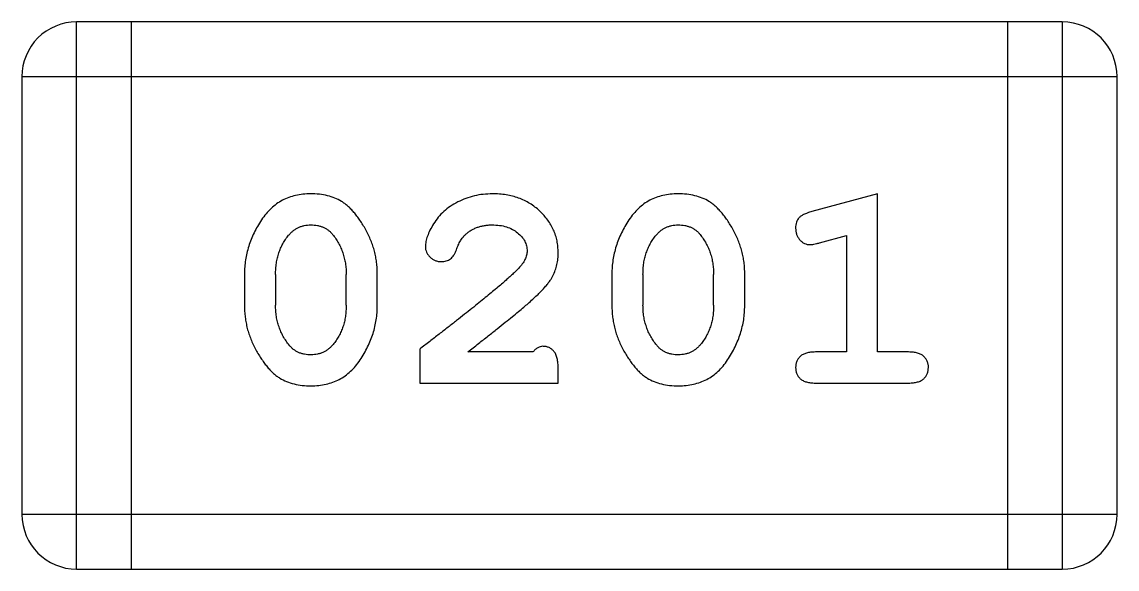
# Model space of a CAD drawing. Header units: millimetres. Extents: x 563 to 681, y 173 to 284.
# Drawn here: x 633.851 to 634.46, y 179.453 to 179.758 of the extents above; entities that cross this region are included whole.
import ezdxf

# ---------------------------------------------------------------- set-up
doc = ezdxf.new("R2010")
doc.units = ezdxf.units.MM
doc.header["$LTSCALE"] = 30.734
doc.layers.get('0').update_dxf_attribs({"linetype": 'CONTINUOUS'})

msp = doc.modelspace()

# ---------------------------------------------------------------- linework, layer by layer
at = {"linetype": 'Continuous'}
for p, q in [((633.88119, 179.4531), (633.88119, 179.7579)), ((634.42983, 179.7579), (633.88119, 179.7579)), ((633.91167, 179.4531), (633.91167, 179.7579)), ((634.39935, 179.7579), (634.39935, 179.4531)), ((634.42983, 179.7579), (634.42983, 179.4531)), ((633.85071, 179.72742), (633.85071, 179.48358)), ((633.85071, 179.72742), (634.46031, 179.72742)), ((634.46031, 179.48358), (634.46031, 179.72742)), ((634.32699, 179.66214), (634.29041, 179.65225)), ((634.32699, 179.57404), (634.32699, 179.66214)), ((634.29467, 179.63485), (634.30968, 179.63901)), ((634.30968, 179.63901), (634.30968, 179.57404)), ((633.9746, 179.61752), (633.9746, 179.59977)), ((633.99191, 179.61725), (633.99191, 179.60005)), ((634.03123, 179.60005), (634.03123, 179.61725)), ((634.04854, 179.59977), (634.04854, 179.61752)), ((634.17911, 179.61752), (634.17911, 179.59977)), ((634.19642, 179.61725), (634.19642, 179.60005)), ((634.23575, 179.60005), (634.23575, 179.61725)), ((634.25305, 179.59977), (634.25305, 179.61752)), ((634.07214, 179.57561), (634.07214, 179.55673)), ((634.13506, 179.57404), (634.09888, 179.57404)), ((634.30968, 179.57404), (634.29238, 179.57404)), ((634.34429, 179.57404), (634.32699, 179.57404)), ((634.14922, 179.55673), (634.14922, 179.5646)), ((634.07214, 179.55673), (634.14922, 179.55673)), ((634.29238, 179.55673), (634.34429, 179.55673)), ((634.46031, 179.48358), (633.85071, 179.48358)), ((633.88119, 179.4531), (634.42983, 179.4531))]:
    msp.add_line(p, q, dxfattribs=at)
for centre, start, end in [((633.88119, 179.72742), 90.00001, 180.00001), ((634.42983, 179.72742), 0.00001, 90.00001), ((633.88119, 179.48358), 180.00001, 270.00001), ((634.42983, 179.48358), 270.00001, 0.00001)]:
    msp.add_arc(centre, 0.03048, start, end, dxfattribs=at)
for points, knots in [([(634.0114, 179.66214), (634.00996, 179.6621), (634.00715, 179.66202), (634.00307, 179.66131), (633.99923, 179.66019), (633.99565, 179.65861), (633.99236, 179.65654), (633.98931, 179.65403), (633.98652, 179.65106), (633.98406, 179.64767), (633.98186, 179.64408), (633.97993, 179.6404), (633.97827, 179.6367), (633.97695, 179.63293), (633.97588, 179.62914), (633.97515, 179.6253), (633.97468, 179.62143), (633.97463, 179.61883), (633.9746, 179.61752)], [0, 0, 0, 0, 0.06692, 0.130834, 0.19258, 0.252759, 0.312631, 0.373411, 0.436359, 0.501894, 0.568244, 0.632472, 0.69556, 0.757163, 0.818592, 0.878885, 0.939235, 1, 1, 1, 1]), ([(634.04854, 179.61752), (634.04852, 179.6186), (634.04848, 179.62074), (634.04819, 179.62393), (634.04765, 179.62707), (634.04698, 179.63017), (634.04606, 179.63322), (634.04495, 179.63623), (634.04365, 179.6392), (634.04216, 179.64208), (634.04055, 179.64481), (634.03893, 179.64737), (634.03726, 179.64968), (634.0356, 179.65179), (634.03389, 179.65364), (634.03218, 179.65529), (634.03045, 179.65672), (634.02808, 179.65828), (634.0249, 179.65988), (634.02074, 179.66119), (634.01619, 179.66199), (634.01303, 179.66209), (634.0114, 179.66214)], [0, 0, 0, 0, 0.049855, 0.099516, 0.148482, 0.19758, 0.246804, 0.296268, 0.346517, 0.397047, 0.446826, 0.49336, 0.537801, 0.579207, 0.617974, 0.654833, 0.689171, 0.722088, 0.786392, 0.853518, 0.924186, 1, 1, 1, 1]), ([(634.11255, 179.66214), (634.11085, 179.66208), (634.10749, 179.66196), (634.10255, 179.66111), (634.09781, 179.65967), (634.09332, 179.65769), (634.08917, 179.65526), (634.08552, 179.65238), (634.08238, 179.64914), (634.07986, 179.64557), (634.0779, 179.642), (634.07643, 179.63868), (634.0755, 179.63566), (634.07535, 179.63371), (634.07528, 179.63281)], [0, 0, 0, 0, 0.098286, 0.193983, 0.289056, 0.384352, 0.477435, 0.566197, 0.652355, 0.737986, 0.818188, 0.887401, 0.94802, 1, 1, 1, 1]), ([(634.14922, 179.62937), (634.14918, 179.63049), (634.14911, 179.63269), (634.14865, 179.63592), (634.14782, 179.63902), (634.1467, 179.642), (634.14523, 179.64485), (634.14345, 179.64757), (634.14134, 179.65016), (634.13895, 179.6526), (634.1363, 179.65483), (634.13346, 179.6568), (634.13041, 179.65845), (634.1272, 179.65982), (634.12378, 179.66084), (634.12021, 179.66161), (634.11643, 179.66205), (634.11386, 179.66211), (634.11255, 179.66214)], [0, 0, 0, 0, 0.060981, 0.120256, 0.178148, 0.236115, 0.293993, 0.352864, 0.413358, 0.476056, 0.539296, 0.602396, 0.665116, 0.728325, 0.792919, 0.859317, 0.928302, 1, 1, 1, 1]), ([(634.21591, 179.66214), (634.21447, 179.6621), (634.21166, 179.66202), (634.20758, 179.66131), (634.20374, 179.66019), (634.20016, 179.65861), (634.19687, 179.65654), (634.19382, 179.65403), (634.19103, 179.65106), (634.18857, 179.64767), (634.18637, 179.64408), (634.18444, 179.6404), (634.18278, 179.6367), (634.18146, 179.63293), (634.18039, 179.62914), (634.17966, 179.6253), (634.1792, 179.62143), (634.17914, 179.61883), (634.17911, 179.61752)], [0, 0, 0, 0, 0.06692, 0.130834, 0.19258, 0.252759, 0.312631, 0.373411, 0.436359, 0.501894, 0.568244, 0.632472, 0.69556, 0.757163, 0.818592, 0.878885, 0.939235, 1, 1, 1, 1]), ([(634.25305, 179.61752), (634.25303, 179.6186), (634.25299, 179.62074), (634.2527, 179.62393), (634.25216, 179.62707), (634.25149, 179.63017), (634.25057, 179.63322), (634.24946, 179.63623), (634.24817, 179.6392), (634.24667, 179.64208), (634.24506, 179.64481), (634.24344, 179.64737), (634.24178, 179.64968), (634.24011, 179.65179), (634.2384, 179.65364), (634.23669, 179.65529), (634.23496, 179.65672), (634.23259, 179.65828), (634.22941, 179.65988), (634.22525, 179.66119), (634.2207, 179.66199), (634.21754, 179.66209), (634.21591, 179.66214)], [0, 0, 0, 0, 0.049855, 0.099516, 0.148482, 0.19758, 0.246804, 0.296268, 0.346517, 0.397047, 0.446826, 0.49336, 0.537801, 0.579207, 0.617974, 0.654833, 0.689171, 0.722088, 0.786392, 0.853518, 0.924186, 1, 1, 1, 1]), ([(634.29041, 179.65225), (634.28956, 179.652), (634.288, 179.65153), (634.28591, 179.65068), (634.28429, 179.64977), (634.2831, 179.64874), (634.2823, 179.64756), (634.28176, 179.64623), (634.2814, 179.64472), (634.28138, 179.64365), (634.28137, 179.64309)], [0, 0, 0, 0, 0.187321, 0.344927, 0.475328, 0.579604, 0.674244, 0.773631, 0.882025, 1, 1, 1, 1]), ([(633.99916, 179.63903), (633.99957, 179.63949), (634.00037, 179.64039), (634.00171, 179.64157), (634.00311, 179.6426), (634.00463, 179.64341), (634.00623, 179.64406), (634.00792, 179.64449), (634.00969, 179.64477), (634.01091, 179.64481), (634.01152, 179.64483)], [0, 0, 0, 0, 0.13042, 0.256046, 0.378133, 0.498725, 0.620452, 0.742761, 0.869406, 1, 1, 1, 1]), ([(634.01152, 179.64483), (634.01215, 179.64482), (634.01339, 179.6448), (634.01519, 179.64454), (634.01689, 179.64413), (634.01847, 179.64354), (634.01995, 179.6428), (634.0213, 179.64188), (634.02257, 179.6408), (634.0233, 179.63997), (634.02366, 179.63955)], [0, 0, 0, 0, 0.138115, 0.270177, 0.397547, 0.520057, 0.63869, 0.757499, 0.878226, 1, 1, 1, 1]), ([(634.09755, 179.63945), (634.09805, 179.63987), (634.09905, 179.64073), (634.10067, 179.64184), (634.10242, 179.64274), (634.10423, 179.64351), (634.10615, 179.64411), (634.10816, 179.64451), (634.11026, 179.64481), (634.11169, 179.64482), (634.11242, 179.64483)], [0, 0, 0, 0, 0.121873, 0.243139, 0.363336, 0.485133, 0.607572, 0.734701, 0.864814, 1, 1, 1, 1]), ([(634.11242, 179.64483), (634.11383, 179.64479), (634.11652, 179.6447), (634.12034, 179.64385), (634.12372, 179.64248), (634.1266, 179.64055), (634.12892, 179.63829), (634.13067, 179.63582), (634.13171, 179.63311), (634.13185, 179.63124), (634.13192, 179.6303)], [0, 0, 0, 0, 0.156344, 0.299348, 0.4327, 0.561, 0.682299, 0.791883, 0.89611, 1, 1, 1, 1]), ([(634.20367, 179.63903), (634.20408, 179.63949), (634.20488, 179.64039), (634.20622, 179.64157), (634.20762, 179.6426), (634.20914, 179.64341), (634.21074, 179.64406), (634.21243, 179.64449), (634.2142, 179.64477), (634.21542, 179.64481), (634.21603, 179.64483)], [0, 0, 0, 0, 0.13042, 0.256046, 0.378133, 0.498725, 0.620452, 0.742761, 0.869406, 1, 1, 1, 1]), ([(634.21603, 179.64483), (634.21666, 179.64482), (634.2179, 179.6448), (634.2197, 179.64454), (634.2214, 179.64413), (634.22298, 179.64354), (634.22446, 179.6428), (634.22582, 179.64188), (634.22708, 179.6408), (634.22781, 179.63997), (634.22817, 179.63955)], [0, 0, 0, 0, 0.138115, 0.270177, 0.397547, 0.520057, 0.63869, 0.757499, 0.878226, 1, 1, 1, 1]), ([(634.28137, 179.64309), (634.28139, 179.64246), (634.28144, 179.64124), (634.28191, 179.6395), (634.28262, 179.63788), (634.28366, 179.63648), (634.28486, 179.6353), (634.28622, 179.63443), (634.28771, 179.63392), (634.28874, 179.63385), (634.28926, 179.63382)], [0, 0, 0, 0, 0.138815, 0.27042, 0.39836, 0.52875, 0.654955, 0.771147, 0.884581, 1, 1, 1, 1]), ([(633.99191, 179.61725), (633.99193, 179.61831), (633.99199, 179.62039), (633.9923, 179.62345), (633.99286, 179.62639), (633.99369, 179.62918), (633.99468, 179.63186), (633.99596, 179.63438), (633.99741, 179.6368), (633.99858, 179.63829), (633.99916, 179.63903)], [0, 0, 0, 0, 0.135446, 0.266257, 0.393419, 0.517936, 0.639137, 0.758785, 0.879345, 1, 1, 1, 1]), ([(634.02366, 179.63955), (634.02427, 179.63874), (634.02547, 179.63715), (634.02701, 179.63461), (634.02833, 179.63197), (634.02937, 179.62921), (634.03023, 179.62636), (634.03081, 179.62342), (634.03116, 179.62037), (634.03121, 179.6183), (634.03123, 179.61725)], [0, 0, 0, 0, 0.125331, 0.248948, 0.371201, 0.494032, 0.616811, 0.742104, 0.868849, 1, 1, 1, 1]), ([(634.09259, 179.63094), (634.0929, 179.63184), (634.0935, 179.63354), (634.09471, 179.63583), (634.09597, 179.63786), (634.09704, 179.63893), (634.09755, 179.63945)], [0, 0, 0, 0, 0.285518, 0.544185, 0.781367, 1, 1, 1, 1]), ([(634.19642, 179.61725), (634.19644, 179.61831), (634.1965, 179.62039), (634.19681, 179.62345), (634.19737, 179.62639), (634.1982, 179.62918), (634.19919, 179.63186), (634.20047, 179.63438), (634.20192, 179.6368), (634.20309, 179.63829), (634.20367, 179.63903)], [0, 0, 0, 0, 0.135446, 0.266257, 0.393419, 0.517936, 0.639137, 0.758785, 0.879345, 1, 1, 1, 1]), ([(634.22817, 179.63955), (634.22878, 179.63874), (634.22998, 179.63715), (634.23152, 179.63461), (634.23284, 179.63197), (634.23388, 179.62921), (634.23474, 179.62636), (634.23532, 179.62342), (634.23567, 179.62037), (634.23572, 179.6183), (634.23575, 179.61725)], [0, 0, 0, 0, 0.125331, 0.248948, 0.371201, 0.494032, 0.616811, 0.742104, 0.868849, 1, 1, 1, 1]), ([(634.07528, 179.63281), (634.07532, 179.63227), (634.07538, 179.63119), (634.0759, 179.62963), (634.07673, 179.62818), (634.07786, 179.62687), (634.07921, 179.62577), (634.08074, 179.62498), (634.08238, 179.62444), (634.08352, 179.6244), (634.08411, 179.62438)], [0, 0, 0, 0, 0.120856, 0.239483, 0.360995, 0.490166, 0.620982, 0.746416, 0.870253, 1, 1, 1, 1]), ([(634.08411, 179.62438), (634.0846, 179.6244), (634.08555, 179.62444), (634.08692, 179.62471), (634.08817, 179.62518), (634.08931, 179.62586), (634.09034, 179.62676), (634.09121, 179.62794), (634.09199, 179.62934), (634.09238, 179.63039), (634.09259, 179.63094)], [0, 0, 0, 0, 0.127347, 0.246131, 0.359406, 0.470543, 0.586092, 0.711469, 0.847022, 1, 1, 1, 1]), ([(634.28926, 179.63382), (634.28959, 179.63384), (634.29035, 179.63388), (634.29159, 179.63409), (634.29306, 179.63442), (634.2941, 179.6347), (634.29467, 179.63485)], [0, 0, 0, 0, 0.183151, 0.413144, 0.682305, 1, 1, 1, 1]), ([(634.13192, 179.6303), (634.13186, 179.62952), (634.13173, 179.62788), (634.13075, 179.62544), (634.12923, 179.62297), (634.12787, 179.62142), (634.12715, 179.62059)], [0, 0, 0, 0, 0.212836, 0.442809, 0.70317, 1, 1, 1, 1]), ([(634.13246, 179.60108), (634.13334, 179.60185), (634.13503, 179.60334), (634.1374, 179.60556), (634.13951, 179.60767), (634.14138, 179.60965), (634.143, 179.61152), (634.14435, 179.61329), (634.14547, 179.61493), (634.14658, 179.61698), (634.14766, 179.61954), (634.14857, 179.62271), (634.14913, 179.626), (634.14919, 179.62824), (634.14922, 179.62937)], [0, 0, 0, 0, 0.103002, 0.197728, 0.285279, 0.365235, 0.437224, 0.502446, 0.560545, 0.611446, 0.707576, 0.80349, 0.900532, 1, 1, 1, 1]), ([(634.12715, 179.62059), (634.12671, 179.62014), (634.12575, 179.61916), (634.12414, 179.61761), (634.12226, 179.61587), (634.12008, 179.61395), (634.11763, 179.61182), (634.1149, 179.60948), (634.11187, 179.60698), (634.10857, 179.60427), (634.105, 179.60135), (634.10113, 179.59825), (634.097, 179.59495), (634.09257, 179.59146), (634.08786, 179.58778), (634.08286, 179.5839), (634.0776, 179.57981), (634.07399, 179.57704), (634.07214, 179.57561)], [0, 0, 0, 0, 0.026647, 0.057942, 0.094152, 0.134806, 0.180631, 0.231142, 0.286385, 0.346321, 0.411439, 0.481035, 0.555329, 0.634592, 0.718826, 0.807759, 0.901393, 1, 1, 1, 1]), ([(634.09888, 179.57404), (634.10088, 179.5756), (634.10471, 179.57859), (634.11017, 179.58291), (634.11515, 179.58684), (634.11959, 179.59042), (634.12356, 179.59359), (634.12697, 179.59642), (634.12989, 179.59887), (634.13166, 179.60039), (634.13246, 179.60108)], [0, 0, 0, 0, 0.176662, 0.337826, 0.484741, 0.617764, 0.73494, 0.837793, 0.926412, 1, 1, 1, 1]), ([(633.9746, 179.59977), (633.97462, 179.5987), (633.97466, 179.59657), (633.97497, 179.5934), (633.97545, 179.59027), (633.97615, 179.58717), (633.97701, 179.58413), (633.97816, 179.58114), (633.97941, 179.57817), (633.98089, 179.57529), (633.98246, 179.57256), (633.98409, 179.57002), (633.98574, 179.56771), (633.98738, 179.5656), (633.98908, 179.56374), (633.99077, 179.56207), (633.99251, 179.56064), (633.99487, 179.55905), (633.99805, 179.55744), (634.00225, 179.55613), (634.00682, 179.5553), (634.01, 179.55521), (634.01164, 179.55516)], [0, 0, 0, 0, 0.049886, 0.09882, 0.148132, 0.19689, 0.246038, 0.295176, 0.345305, 0.395692, 0.445312, 0.491875, 0.535813, 0.577009, 0.616081, 0.652689, 0.687585, 0.720206, 0.785062, 0.85223, 0.923759, 1, 1, 1, 1]), ([(633.99955, 179.57775), (633.99894, 179.57854), (633.99771, 179.58012), (633.99618, 179.58267), (633.99483, 179.58529), (633.99378, 179.58805), (633.99295, 179.59091), (633.99232, 179.59386), (633.99198, 179.59692), (633.99193, 179.599), (633.99191, 179.60005)], [0, 0, 0, 0, 0.124927, 0.248361, 0.370889, 0.492583, 0.61616, 0.741472, 0.869044, 1, 1, 1, 1]), ([(634.01164, 179.55516), (634.01309, 179.5552), (634.01591, 179.55527), (634.02, 179.55599), (634.02383, 179.55711), (634.02741, 179.5587), (634.03074, 179.56072), (634.03377, 179.56324), (634.03658, 179.56619), (634.03903, 179.56957), (634.04123, 179.57317), (634.04319, 179.57684), (634.04484, 179.58056), (634.0462, 179.58432), (634.04723, 179.58813), (634.048, 179.59197), (634.04845, 179.59586), (634.04851, 179.59847), (634.04854, 179.59977)], [0, 0, 0, 0, 0.067217, 0.131051, 0.19272, 0.252824, 0.312745, 0.373449, 0.436041, 0.501494, 0.567761, 0.632087, 0.695096, 0.757109, 0.817993, 0.878657, 0.939311, 1, 1, 1, 1]), ([(634.03123, 179.60005), (634.03121, 179.59899), (634.03115, 179.59691), (634.03084, 179.59385), (634.03028, 179.59092), (634.02944, 179.58813), (634.02847, 179.58544), (634.02718, 179.58292), (634.02573, 179.58049), (634.02456, 179.57901), (634.02398, 179.57827)], [0, 0, 0, 0, 0.135449, 0.266263, 0.393429, 0.516942, 0.639128, 0.758779, 0.879341, 1, 1, 1, 1]), ([(634.17911, 179.59977), (634.17913, 179.5987), (634.17917, 179.59657), (634.17948, 179.5934), (634.17996, 179.59027), (634.18066, 179.58717), (634.18153, 179.58413), (634.18267, 179.58114), (634.18392, 179.57817), (634.1854, 179.57529), (634.18697, 179.57256), (634.1886, 179.57002), (634.19025, 179.56771), (634.19189, 179.5656), (634.19359, 179.56374), (634.19528, 179.56207), (634.19702, 179.56064), (634.19939, 179.55905), (634.20257, 179.55744), (634.20676, 179.55613), (634.21133, 179.5553), (634.21451, 179.55521), (634.21615, 179.55516)], [0, 0, 0, 0, 0.049886, 0.09882, 0.148132, 0.19689, 0.246038, 0.295176, 0.345305, 0.395692, 0.445312, 0.491875, 0.535813, 0.577009, 0.616081, 0.652689, 0.687585, 0.720206, 0.785062, 0.85223, 0.923759, 1, 1, 1, 1]), ([(634.20406, 179.57775), (634.20345, 179.57854), (634.20222, 179.58012), (634.20069, 179.58267), (634.19934, 179.58529), (634.19829, 179.58805), (634.19746, 179.59091), (634.19683, 179.59386), (634.19649, 179.59692), (634.19644, 179.599), (634.19642, 179.60005)], [0, 0, 0, 0, 0.124927, 0.248361, 0.370889, 0.492583, 0.61616, 0.741472, 0.869044, 1, 1, 1, 1]), ([(634.21615, 179.55516), (634.2176, 179.5552), (634.22042, 179.55527), (634.22451, 179.55599), (634.22835, 179.55711), (634.23192, 179.5587), (634.23525, 179.56072), (634.23829, 179.56324), (634.24109, 179.56619), (634.24355, 179.56957), (634.24574, 179.57317), (634.2477, 179.57684), (634.24935, 179.58056), (634.25071, 179.58432), (634.25174, 179.58813), (634.25252, 179.59197), (634.25296, 179.59586), (634.25302, 179.59847), (634.25305, 179.59977)], [0, 0, 0, 0, 0.067217, 0.131051, 0.19272, 0.252824, 0.312745, 0.373449, 0.436041, 0.501494, 0.567761, 0.632087, 0.695096, 0.757109, 0.817993, 0.878657, 0.939311, 1, 1, 1, 1]), ([(634.23575, 179.60005), (634.23572, 179.59899), (634.23567, 179.59691), (634.23535, 179.59385), (634.23479, 179.59092), (634.23396, 179.58813), (634.23298, 179.58544), (634.23169, 179.58292), (634.23024, 179.58049), (634.22908, 179.57901), (634.22849, 179.57827)], [0, 0, 0, 0, 0.135449, 0.266263, 0.393429, 0.516942, 0.639128, 0.758779, 0.879341, 1, 1, 1, 1]), ([(634.01169, 179.57247), (634.01105, 179.57248), (634.00981, 179.5725), (634.008, 179.57275), (634.0063, 179.57316), (634.00472, 179.57376), (634.00324, 179.5745), (634.00189, 179.57541), (634.00065, 179.57651), (633.99992, 179.57733), (633.99955, 179.57775)], [0, 0, 0, 0, 0.139844, 0.271849, 0.399162, 0.521619, 0.6402, 0.758957, 0.87828, 1, 1, 1, 1]), ([(634.02398, 179.57827), (634.02358, 179.57781), (634.0228, 179.5769), (634.02145, 179.57572), (634.02004, 179.57471), (634.01853, 179.57388), (634.01694, 179.57325), (634.01527, 179.5728), (634.01351, 179.57252), (634.01231, 179.57249), (634.01169, 179.57247)], [0, 0, 0, 0, 0.129853, 0.25607, 0.380154, 0.49978, 0.62208, 0.743277, 0.868791, 1, 1, 1, 1]), ([(634.14057, 179.57719), (634.14012, 179.57714), (634.13918, 179.57706), (634.1378, 179.5764), (634.13638, 179.5754), (634.13552, 179.57451), (634.13506, 179.57404)], [0, 0, 0, 0, 0.20611, 0.432681, 0.695597, 1, 1, 1, 1]), ([(634.14922, 179.5646), (634.1492, 179.56567), (634.14916, 179.56764), (634.14871, 179.57035), (634.14805, 179.5726), (634.14698, 179.57434), (634.14567, 179.57563), (634.14415, 179.57653), (634.14243, 179.57711), (634.1412, 179.57716), (634.14057, 179.57719)], [0, 0, 0, 0, 0.1844, 0.34094, 0.473574, 0.586824, 0.690029, 0.789175, 0.890445, 1, 1, 1, 1]), ([(634.2162, 179.57247), (634.21556, 179.57248), (634.21432, 179.5725), (634.21251, 179.57275), (634.21081, 179.57316), (634.20923, 179.57376), (634.20776, 179.5745), (634.2064, 179.57541), (634.20516, 179.57651), (634.20443, 179.57733), (634.20406, 179.57775)], [0, 0, 0, 0, 0.139844, 0.271849, 0.399162, 0.521619, 0.6402, 0.758957, 0.87828, 1, 1, 1, 1]), ([(634.22849, 179.57827), (634.22809, 179.57781), (634.22731, 179.5769), (634.22596, 179.57572), (634.22455, 179.57471), (634.22304, 179.57388), (634.22146, 179.57325), (634.21978, 179.5728), (634.21802, 179.57252), (634.21682, 179.57249), (634.2162, 179.57247)], [0, 0, 0, 0, 0.129853, 0.25607, 0.380154, 0.49978, 0.62208, 0.743277, 0.868791, 1, 1, 1, 1]), ([(634.29238, 179.57404), (634.29148, 179.57402), (634.2898, 179.57397), (634.28747, 179.57352), (634.28552, 179.57276), (634.28395, 179.57169), (634.28281, 179.57035), (634.28196, 179.56886), (634.28146, 179.56718), (634.2814, 179.566), (634.28137, 179.56539)], [0, 0, 0, 0, 0.169102, 0.317658, 0.446239, 0.563118, 0.671828, 0.776546, 0.884858, 1, 1, 1, 1]), ([(634.35531, 179.56539), (634.35527, 179.566), (634.35521, 179.56718), (634.35471, 179.56886), (634.35387, 179.57036), (634.3527, 179.57168), (634.35115, 179.57277), (634.3492, 179.57351), (634.34687, 179.57398), (634.34519, 179.57402), (634.34429, 179.57404)], [0, 0, 0, 0, 0.11517, 0.223509, 0.328254, 0.438012, 0.553651, 0.682263, 0.830856, 1, 1, 1, 1]), ([(634.28137, 179.56539), (634.2814, 179.56478), (634.28146, 179.56359), (634.28197, 179.56191), (634.2828, 179.5604), (634.28395, 179.55906), (634.28551, 179.55799), (634.28748, 179.55726), (634.2898, 179.5568), (634.29148, 179.55676), (634.29238, 179.55673)], [0, 0, 0, 0, 0.115051, 0.223278, 0.329269, 0.437893, 0.554681, 0.682591, 0.83103, 1, 1, 1, 1]), ([(634.34429, 179.55673), (634.34519, 179.55676), (634.34687, 179.55679), (634.34919, 179.55727), (634.35116, 179.55798), (634.3527, 179.55907), (634.35387, 179.56039), (634.3547, 179.56191), (634.35521, 179.56359), (634.35527, 179.56478), (634.35531, 179.56539)], [0, 0, 0, 0, 0.169012, 0.317488, 0.445429, 0.560977, 0.67065, 0.776666, 0.88492, 1, 1, 1, 1])]:
    msp.add_open_spline(points, degree=3, knots=knots, dxfattribs=at)

doc.saveas('drawing.dxf')
